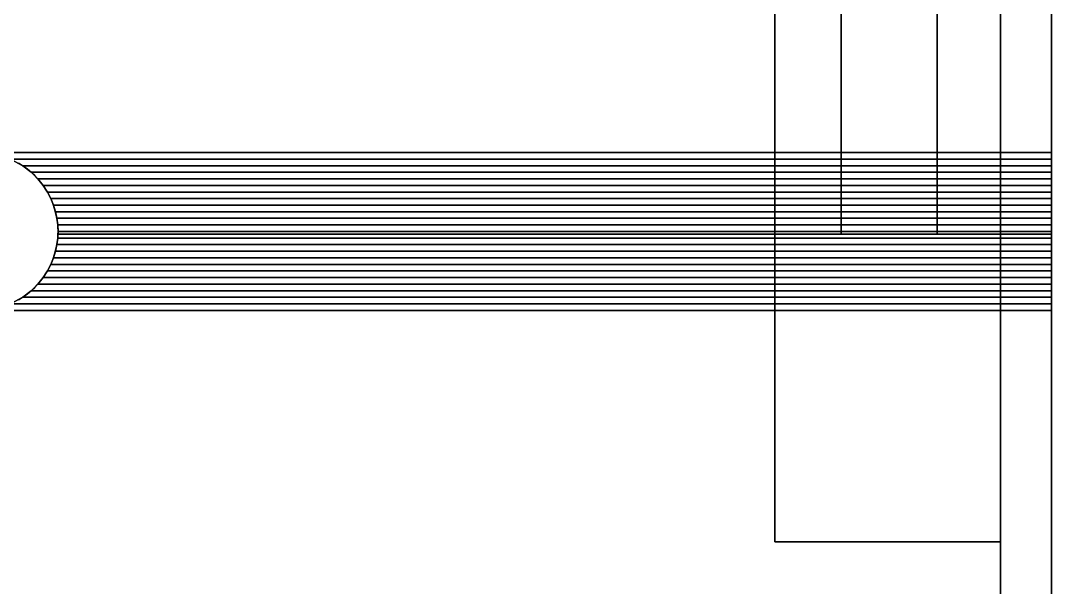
# Model space of a CAD drawing. Header units: millimetres. Extents: x -58 to 1343, y -180 to 532.
# Drawn here: x 1127.4 to 1310, y 11.9 to 112.4 of the extents above; entities that cross this region are included whole.
import ezdxf

# ---------------------------------------------------------------- set-up
doc = ezdxf.new("R2010")
doc.units = ezdxf.units.MM
for name, color, linetype in [('EDGE', 7, 'CONTINUOUS'), ('FRONT_15', 1, 'CONTINUOUS'), ('LED_PROFILE', 5, 'CONTINUOUS'), ('POWER_REF', 7, 'CONTINUOUS'), ('SIDE_9', 2, 'CONTINUOUS')]:
    doc.layers.add(name, color=color, linetype=linetype)

msp = doc.modelspace()

# ---------------------------------------------------------------- linework, layer by layer
at = {"layer": 'EDGE'}
for p, q in [((1301, 460, 15), (1301, 0, 15)), ((1301, 460, 291), (1301, 0, 291)), ((1310, 0, 15), (1310, 460, 15)), ((1310, 0, 291), (1310, 460, 291)), ((1261, 320, 30), (1261, 20, 30)), ((1261, 320, 85), (1261, 20, 85)), ((1301, 20, 30), (1301, 320, 30)), ((1301, 20, 85), (1301, 320, 85)), ((1128.5227, 86.1069), (1127, 87.1244)), ((1128.5227, 86.1069, 15), (1127, 87.1244, 15)), ((1129.8995, 84.8995), (1128.5227, 86.1069)), ((1129.8995, 84.8995, 15), (1128.5227, 86.1069, 15)), ((1131.1069, 83.5227), (1129.8995, 84.8995)), ((1131.1069, 83.5227, 15), (1129.8995, 84.8995, 15)), ((1132.1244, 82), (1131.1069, 83.5227)), ((1132.1244, 82, 15), (1131.1069, 83.5227, 15)), ((1132.9343, 80.3576), (1132.1244, 82)), ((1132.9343, 80.3576, 15), (1132.1244, 82, 15)), ((1133.523, 78.6235), (1132.9343, 80.3576)), ((1133.523, 78.6235, 15), (1132.9343, 80.3576, 15)), ((1133.8802, 76.8274), (1133.523, 78.6235)), ((1133.8802, 76.8274, 15), (1133.523, 78.6235, 15)), ((1134, 75), (1133.8802, 76.8274)), ((1134, 75, 15), (1133.8802, 76.8274, 15)), ((1133.8802, 73.1726), (1134, 75)), ((1133.8802, 73.1726, 15), (1134, 75, 15)), ((1133.523, 71.3765), (1133.8802, 73.1726)), ((1133.523, 71.3765, 15), (1133.8802, 73.1726, 15)), ((1132.9343, 69.6424), (1133.523, 71.3765)), ((1132.9343, 69.6424, 15), (1133.523, 71.3765, 15)), ((1132.1244, 68), (1132.9343, 69.6424)), ((1132.1244, 68, 15), (1132.9343, 69.6424, 15)), ((1131.1069, 66.4773), (1132.1244, 68)), ((1131.1069, 66.4773, 15), (1132.1244, 68, 15)), ((1129.8995, 65.1005), (1131.1069, 66.4773)), ((1129.8995, 65.1005, 15), (1131.1069, 66.4773, 15)), ((1128.5227, 63.8931), (1129.8995, 65.1005)), ((1128.5227, 63.8931, 15), (1129.8995, 65.1005, 15)), ((1127, 62.8756), (1128.5227, 63.8931)), ((1127, 62.8756, 15), (1128.5227, 63.8931, 15)), ((1261, 20, 30), (1301, 20, 30)), ((1261, 20, 85), (1301, 20, 85)), ((1261, 20, 30), (1261, 20, 85)), ((1301, 20, 30), (1301, 20, 85))]:
    msp.add_line(p, q, dxfattribs=at)
for points in [[(850, 0), (1310, 0), (1310, 460), (850, 460)], [(850, 0), (1310, 0), (1310, 460), (850, 460)], [(1272.75, 74.5), (1289.75, 74.5), (1289.75, 374.5), (1272.75, 374.5)]]:
    msp.add_lwpolyline(points, close=True, dxfattribs=at)
at = {"layer": 'FRONT_15'}
for points in [[(850, 89, 7), (1310, 89, 7), (1310, 127, 7), (850, 127, 7)], [(850, 127), (1310, 127), (1310, 89), (850, 89)], [(887.25, 89, 15), (1272.75, 89, 15), (1272.75, 127, 15), (887.25, 127, 15)], [(887.25, 127, 7), (1272.75, 127, 7), (1272.75, 89, 7), (887.25, 89, 7)], [(1272.75, 89, 7), (1272.75, 127, 7), (1272.75, 127, 15), (1272.75, 89, 15)], [(1289.75, 89, 15), (1310, 89, 15), (1310, 127, 15), (1289.75, 127, 15)], [(1289.75, 127, 7), (1310, 127, 7), (1310, 89, 7), (1289.75, 89, 7)], [(1289.75, 127, 7), (1289.75, 89, 7), (1289.75, 89, 15), (1289.75, 127, 15)], [(1310, 89), (1310, 127), (1310, 127, 7), (1310, 89, 7)], [(1310, 89, 7), (1310, 127, 7), (1310, 127, 15), (1310, 89, 15)], [(850, 89), (1310, 89), (1310, 89, 7), (850, 89, 7)], [(887.25, 89, 7), (1272.75, 89, 7), (1272.75, 89, 15), (887.25, 89, 15)], [(1125.5951, 87.8333, 7), (1310, 87.8333, 7), (1310, 89, 7), (1120, 89, 7)], [(1120, 89), (1310, 89), (1310, 87.8333), (1125.5951, 87.8333)], [(1310, 89), (1120, 89), (1120, 89, 7), (1310, 89, 7)], [(1125.5951, 87.8333, 15), (1272.75, 87.8333, 15), (1272.75, 89, 15), (1120, 89, 15)], [(1120, 89, 7), (1272.75, 89, 7), (1272.75, 87.8333, 7), (1125.5951, 87.8333, 7)], [(1272.75, 89, 7), (1120, 89, 7), (1120, 89, 15), (1272.75, 89, 15)], [(1127.7388, 86.6667, 7), (1310, 86.6667, 7), (1310, 87.8333, 7), (1125.5951, 87.8333, 7)], [(1125.5951, 87.8333), (1310, 87.8333), (1310, 86.6667), (1127.7388, 86.6667)], [(1310, 87.8333), (1125.5951, 87.8333), (1125.5951, 87.8333, 7), (1310, 87.8333, 7)], [(1125.5951, 87.8333), (1127.7388, 86.6667), (1127.7388, 86.6667, 7), (1125.5951, 87.8333, 7)], [(1125.5951, 87.8333), (1310, 87.8333), (1310, 87.8333, 7), (1125.5951, 87.8333, 7)], [(1127.7388, 86.6667, 15), (1272.75, 86.6667, 15), (1272.75, 87.8333, 15), (1125.5951, 87.8333, 15)], [(1125.5951, 87.8333, 7), (1272.75, 87.8333, 7), (1272.75, 86.6667, 7), (1127.7388, 86.6667, 7)], [(1272.75, 87.8333, 7), (1125.5951, 87.8333, 7), (1125.5951, 87.8333, 15), (1272.75, 87.8333, 15)], [(1125.5951, 87.8333, 7), (1127.7388, 86.6667, 7), (1127.7388, 86.6667, 15), (1125.5951, 87.8333, 15)], [(1125.5951, 87.8333, 7), (1272.75, 87.8333, 7), (1272.75, 87.8333, 15), (1125.5951, 87.8333, 15)], [(1272.75, 87.8333, 7), (1272.75, 89, 7), (1272.75, 89, 15), (1272.75, 87.8333, 15)], [(1272.75, 86.6667, 7), (1272.75, 87.8333, 7), (1272.75, 87.8333, 15), (1272.75, 86.6667, 15)], [(1289.75, 87.8333, 15), (1310, 87.8333, 15), (1310, 89, 15), (1289.75, 89, 15)], [(1289.75, 89, 7), (1310, 89, 7), (1310, 87.8333, 7), (1289.75, 87.8333, 7)], [(1310, 89, 7), (1289.75, 89, 7), (1289.75, 89, 15), (1310, 89, 15)], [(1289.75, 89, 7), (1289.75, 87.8333, 7), (1289.75, 87.8333, 15), (1289.75, 89, 15)], [(1289.75, 89, 7), (1310, 89, 7), (1310, 89, 15), (1289.75, 89, 15)], [(1289.75, 86.6667, 15), (1310, 86.6667, 15), (1310, 87.8333, 15), (1289.75, 87.8333, 15)], [(1289.75, 87.8333, 7), (1310, 87.8333, 7), (1310, 86.6667, 7), (1289.75, 86.6667, 7)], [(1310, 87.8333, 7), (1289.75, 87.8333, 7), (1289.75, 87.8333, 15), (1310, 87.8333, 15)], [(1289.75, 87.8333, 7), (1289.75, 86.6667, 7), (1289.75, 86.6667, 15), (1289.75, 87.8333, 15)], [(1289.75, 87.8333, 7), (1310, 87.8333, 7), (1310, 87.8333, 15), (1289.75, 87.8333, 15)], [(1310, 87.8333), (1310, 89), (1310, 89, 7), (1310, 87.8333, 7)], [(1310, 87.8333, 7), (1310, 89, 7), (1310, 89, 15), (1310, 87.8333, 15)], [(1310, 86.6667), (1310, 87.8333), (1310, 87.8333, 7), (1310, 86.6667, 7)], [(1310, 86.6667, 7), (1310, 87.8333, 7), (1310, 87.8333, 15), (1310, 86.6667, 15)], [(1129.2601, 85.5, 7), (1310, 85.5, 7), (1310, 86.6667, 7), (1127.7388, 86.6667, 7)], [(1127.7388, 86.6667), (1310, 86.6667), (1310, 85.5), (1129.2601, 85.5)], [(1310, 86.6667), (1127.7388, 86.6667), (1127.7388, 86.6667, 7), (1310, 86.6667, 7)], [(1127.7388, 86.6667), (1129.2601, 85.5), (1129.2601, 85.5, 7), (1127.7388, 86.6667, 7)], [(1127.7388, 86.6667), (1310, 86.6667), (1310, 86.6667, 7), (1127.7388, 86.6667, 7)], [(1129.2601, 85.5, 15), (1272.75, 85.5, 15), (1272.75, 86.6667, 15), (1127.7388, 86.6667, 15)], [(1127.7388, 86.6667, 7), (1272.75, 86.6667, 7), (1272.75, 85.5, 7), (1129.2601, 85.5, 7)], [(1272.75, 86.6667, 7), (1127.7388, 86.6667, 7), (1127.7388, 86.6667, 15), (1272.75, 86.6667, 15)], [(1127.7388, 86.6667, 7), (1129.2601, 85.5, 7), (1129.2601, 85.5, 15), (1127.7388, 86.6667, 15)], [(1127.7388, 86.6667, 7), (1272.75, 86.6667, 7), (1272.75, 86.6667, 15), (1127.7388, 86.6667, 15)], [(1272.75, 85.5, 7), (1272.75, 86.6667, 7), (1272.75, 86.6667, 15), (1272.75, 85.5, 15)], [(1289.75, 85.5, 15), (1310, 85.5, 15), (1310, 86.6667, 15), (1289.75, 86.6667, 15)], [(1289.75, 86.6667, 7), (1310, 86.6667, 7), (1310, 85.5, 7), (1289.75, 85.5, 7)], [(1310, 86.6667, 7), (1289.75, 86.6667, 7), (1289.75, 86.6667, 15), (1310, 86.6667, 15)], [(1289.75, 86.6667, 7), (1289.75, 85.5, 7), (1289.75, 85.5, 15), (1289.75, 86.6667, 15)], [(1289.75, 86.6667, 7), (1310, 86.6667, 7), (1310, 86.6667, 15), (1289.75, 86.6667, 15)], [(1310, 85.5), (1310, 86.6667), (1310, 86.6667, 7), (1310, 85.5, 7)], [(1310, 85.5, 7), (1310, 86.6667, 7), (1310, 86.6667, 15), (1310, 85.5, 15)], [(1130.435, 84.3333, 7), (1310, 84.3333, 7), (1310, 85.5, 7), (1129.2601, 85.5, 7)], [(1129.2601, 85.5), (1310, 85.5), (1310, 84.3333), (1130.435, 84.3333)], [(1310, 85.5), (1129.2601, 85.5), (1129.2601, 85.5, 7), (1310, 85.5, 7)], [(1129.2601, 85.5), (1130.435, 84.3333), (1130.435, 84.3333, 7), (1129.2601, 85.5, 7)], [(1129.2601, 85.5), (1310, 85.5), (1310, 85.5, 7), (1129.2601, 85.5, 7)], [(1130.435, 84.3333, 15), (1272.75, 84.3333, 15), (1272.75, 85.5, 15), (1129.2601, 85.5, 15)], [(1129.2601, 85.5, 7), (1272.75, 85.5, 7), (1272.75, 84.3333, 7), (1130.435, 84.3333, 7)], [(1272.75, 85.5, 7), (1129.2601, 85.5, 7), (1129.2601, 85.5, 15), (1272.75, 85.5, 15)], [(1129.2601, 85.5, 7), (1130.435, 84.3333, 7), (1130.435, 84.3333, 15), (1129.2601, 85.5, 15)], [(1129.2601, 85.5, 7), (1272.75, 85.5, 7), (1272.75, 85.5, 15), (1129.2601, 85.5, 15)], [(1131.3713, 83.1667, 7), (1310, 83.1667, 7), (1310, 84.3333, 7), (1130.435, 84.3333, 7)], [(1130.435, 84.3333), (1310, 84.3333), (1310, 83.1667), (1131.3713, 83.1667)], [(1310, 84.3333), (1130.435, 84.3333), (1130.435, 84.3333, 7), (1310, 84.3333, 7)], [(1130.435, 84.3333), (1131.3713, 83.1667), (1131.3713, 83.1667, 7), (1130.435, 84.3333, 7)], [(1130.435, 84.3333), (1310, 84.3333), (1310, 84.3333, 7), (1130.435, 84.3333, 7)], [(1131.3713, 83.1667, 15), (1272.75, 83.1667, 15), (1272.75, 84.3333, 15), (1130.435, 84.3333, 15)], [(1130.435, 84.3333, 7), (1272.75, 84.3333, 7), (1272.75, 83.1667, 7), (1131.3713, 83.1667, 7)], [(1272.75, 84.3333, 7), (1130.435, 84.3333, 7), (1130.435, 84.3333, 15), (1272.75, 84.3333, 15)], [(1130.435, 84.3333, 7), (1131.3713, 83.1667, 7), (1131.3713, 83.1667, 15), (1130.435, 84.3333, 15)], [(1130.435, 84.3333, 7), (1272.75, 84.3333, 7), (1272.75, 84.3333, 15), (1130.435, 84.3333, 15)], [(1272.75, 84.3333, 7), (1272.75, 85.5, 7), (1272.75, 85.5, 15), (1272.75, 84.3333, 15)], [(1272.75, 83.1667, 7), (1272.75, 84.3333, 7), (1272.75, 84.3333, 15), (1272.75, 83.1667, 15)], [(1289.75, 84.3333, 15), (1310, 84.3333, 15), (1310, 85.5, 15), (1289.75, 85.5, 15)], [(1289.75, 85.5, 7), (1310, 85.5, 7), (1310, 84.3333, 7), (1289.75, 84.3333, 7)], [(1310, 85.5, 7), (1289.75, 85.5, 7), (1289.75, 85.5, 15), (1310, 85.5, 15)], [(1289.75, 85.5, 7), (1289.75, 84.3333, 7), (1289.75, 84.3333, 15), (1289.75, 85.5, 15)], [(1289.75, 85.5, 7), (1310, 85.5, 7), (1310, 85.5, 15), (1289.75, 85.5, 15)], [(1289.75, 83.1667, 15), (1310, 83.1667, 15), (1310, 84.3333, 15), (1289.75, 84.3333, 15)], [(1289.75, 84.3333, 7), (1310, 84.3333, 7), (1310, 83.1667, 7), (1289.75, 83.1667, 7)], [(1310, 84.3333, 7), (1289.75, 84.3333, 7), (1289.75, 84.3333, 15), (1310, 84.3333, 15)], [(1289.75, 84.3333, 7), (1289.75, 83.1667, 7), (1289.75, 83.1667, 15), (1289.75, 84.3333, 15)], [(1289.75, 84.3333, 7), (1310, 84.3333, 7), (1310, 84.3333, 15), (1289.75, 84.3333, 15)], [(1310, 84.3333), (1310, 85.5), (1310, 85.5, 7), (1310, 84.3333, 7)], [(1310, 84.3333, 7), (1310, 85.5, 7), (1310, 85.5, 15), (1310, 84.3333, 15)], [(1310, 83.1667), (1310, 84.3333), (1310, 84.3333, 7), (1310, 83.1667, 7)], [(1310, 83.1667, 7), (1310, 84.3333, 7), (1310, 84.3333, 15), (1310, 83.1667, 15)], [(1132.1244, 82, 7), (1310, 82, 7), (1310, 83.1667, 7), (1131.3713, 83.1667, 7)], [(1131.3713, 83.1667), (1310, 83.1667), (1310, 82), (1132.1244, 82)], [(1310, 83.1667), (1131.3713, 83.1667), (1131.3713, 83.1667, 7), (1310, 83.1667, 7)], [(1131.3713, 83.1667), (1132.1244, 82), (1132.1244, 82, 7), (1131.3713, 83.1667, 7)], [(1131.3713, 83.1667), (1310, 83.1667), (1310, 83.1667, 7), (1131.3713, 83.1667, 7)], [(1132.1244, 82, 15), (1272.75, 82, 15), (1272.75, 83.1667, 15), (1131.3713, 83.1667, 15)], [(1131.3713, 83.1667, 7), (1272.75, 83.1667, 7), (1272.75, 82, 7), (1132.1244, 82, 7)], [(1272.75, 83.1667, 7), (1131.3713, 83.1667, 7), (1131.3713, 83.1667, 15), (1272.75, 83.1667, 15)], [(1131.3713, 83.1667, 7), (1132.1244, 82, 7), (1132.1244, 82, 15), (1131.3713, 83.1667, 15)], [(1131.3713, 83.1667, 7), (1272.75, 83.1667, 7), (1272.75, 83.1667, 15), (1131.3713, 83.1667, 15)], [(1272.75, 82, 7), (1272.75, 83.1667, 7), (1272.75, 83.1667, 15), (1272.75, 82, 15)], [(1289.75, 82, 15), (1310, 82, 15), (1310, 83.1667, 15), (1289.75, 83.1667, 15)], [(1289.75, 83.1667, 7), (1310, 83.1667, 7), (1310, 82, 7), (1289.75, 82, 7)], [(1310, 83.1667, 7), (1289.75, 83.1667, 7), (1289.75, 83.1667, 15), (1310, 83.1667, 15)], [(1289.75, 83.1667, 7), (1289.75, 82, 7), (1289.75, 82, 15), (1289.75, 83.1667, 15)], [(1289.75, 83.1667, 7), (1310, 83.1667, 7), (1310, 83.1667, 15), (1289.75, 83.1667, 15)], [(1310, 82), (1310, 83.1667), (1310, 83.1667, 7), (1310, 82, 7)], [(1310, 82, 7), (1310, 83.1667, 7), (1310, 83.1667, 15), (1310, 82, 15)], [(1132.7268, 80.8333, 7), (1310, 80.8333, 7), (1310, 82, 7), (1132.1244, 82, 7)], [(1132.1244, 82), (1310, 82), (1310, 80.8333), (1132.7268, 80.8333)], [(1310, 82), (1132.1244, 82), (1132.1244, 82, 7), (1310, 82, 7)], [(1132.1244, 82), (1132.7268, 80.8333), (1132.7268, 80.8333, 7), (1132.1244, 82, 7)], [(1132.1244, 82), (1310, 82), (1310, 82, 7), (1132.1244, 82, 7)], [(1132.7268, 80.8333, 15), (1272.75, 80.8333, 15), (1272.75, 82, 15), (1132.1244, 82, 15)], [(1132.1244, 82, 7), (1272.75, 82, 7), (1272.75, 80.8333, 7), (1132.7268, 80.8333, 7)], [(1272.75, 82, 7), (1132.1244, 82, 7), (1132.1244, 82, 15), (1272.75, 82, 15)], [(1132.1244, 82, 7), (1132.7268, 80.8333, 7), (1132.7268, 80.8333, 15), (1132.1244, 82, 15)], [(1132.1244, 82, 7), (1272.75, 82, 7), (1272.75, 82, 15), (1132.1244, 82, 15)], [(1133.1993, 79.6667, 7), (1310, 79.6667, 7), (1310, 80.8333, 7), (1132.7268, 80.8333, 7)], [(1132.7268, 80.8333), (1310, 80.8333), (1310, 79.6667), (1133.1993, 79.6667)], [(1310, 80.8333), (1132.7268, 80.8333), (1132.7268, 80.8333, 7), (1310, 80.8333, 7)], [(1132.7268, 80.8333), (1133.1993, 79.6667), (1133.1993, 79.6667, 7), (1132.7268, 80.8333, 7)], [(1132.7268, 80.8333), (1310, 80.8333), (1310, 80.8333, 7), (1132.7268, 80.8333, 7)], [(1133.1993, 79.6667, 15), (1272.75, 79.6667, 15), (1272.75, 80.8333, 15), (1132.7268, 80.8333, 15)], [(1132.7268, 80.8333, 7), (1272.75, 80.8333, 7), (1272.75, 79.6667, 7), (1133.1993, 79.6667, 7)], [(1272.75, 80.8333, 7), (1132.7268, 80.8333, 7), (1132.7268, 80.8333, 15), (1272.75, 80.8333, 15)], [(1132.7268, 80.8333, 7), (1133.1993, 79.6667, 7), (1133.1993, 79.6667, 15), (1132.7268, 80.8333, 15)], [(1132.7268, 80.8333, 7), (1272.75, 80.8333, 7), (1272.75, 80.8333, 15), (1132.7268, 80.8333, 15)], [(1272.75, 80.8333, 7), (1272.75, 82, 7), (1272.75, 82, 15), (1272.75, 80.8333, 15)], [(1272.75, 79.6667, 7), (1272.75, 80.8333, 7), (1272.75, 80.8333, 15), (1272.75, 79.6667, 15)], [(1289.75, 80.8333, 15), (1310, 80.8333, 15), (1310, 82, 15), (1289.75, 82, 15)], [(1289.75, 82, 7), (1310, 82, 7), (1310, 80.8333, 7), (1289.75, 80.8333, 7)], [(1310, 82, 7), (1289.75, 82, 7), (1289.75, 82, 15), (1310, 82, 15)], [(1289.75, 82, 7), (1289.75, 80.8333, 7), (1289.75, 80.8333, 15), (1289.75, 82, 15)], [(1289.75, 82, 7), (1310, 82, 7), (1310, 82, 15), (1289.75, 82, 15)], [(1289.75, 79.6667, 15), (1310, 79.6667, 15), (1310, 80.8333, 15), (1289.75, 80.8333, 15)], [(1289.75, 80.8333, 7), (1310, 80.8333, 7), (1310, 79.6667, 7), (1289.75, 79.6667, 7)], [(1310, 80.8333, 7), (1289.75, 80.8333, 7), (1289.75, 80.8333, 15), (1310, 80.8333, 15)], [(1289.75, 80.8333, 7), (1289.75, 79.6667, 7), (1289.75, 79.6667, 15), (1289.75, 80.8333, 15)], [(1289.75, 80.8333, 7), (1310, 80.8333, 7), (1310, 80.8333, 15), (1289.75, 80.8333, 15)], [(1310, 80.8333), (1310, 82), (1310, 82, 7), (1310, 80.8333, 7)], [(1310, 80.8333, 7), (1310, 82, 7), (1310, 82, 15), (1310, 80.8333, 15)], [(1310, 79.6667), (1310, 80.8333), (1310, 80.8333, 7), (1310, 79.6667, 7)], [(1310, 79.6667, 7), (1310, 80.8333, 7), (1310, 80.8333, 15), (1310, 79.6667, 15)], [(1133.5554, 78.5, 7), (1310, 78.5, 7), (1310, 79.6667, 7), (1133.1993, 79.6667, 7)], [(1133.1993, 79.6667), (1310, 79.6667), (1310, 78.5), (1133.5554, 78.5)], [(1310, 79.6667), (1133.1993, 79.6667), (1133.1993, 79.6667, 7), (1310, 79.6667, 7)], [(1133.1993, 79.6667), (1133.5554, 78.5), (1133.5554, 78.5, 7), (1133.1993, 79.6667, 7)], [(1133.1993, 79.6667), (1310, 79.6667), (1310, 79.6667, 7), (1133.1993, 79.6667, 7)], [(1133.5554, 78.5, 15), (1272.75, 78.5, 15), (1272.75, 79.6667, 15), (1133.1993, 79.6667, 15)], [(1133.1993, 79.6667, 7), (1272.75, 79.6667, 7), (1272.75, 78.5, 7), (1133.5554, 78.5, 7)], [(1272.75, 79.6667, 7), (1133.1993, 79.6667, 7), (1133.1993, 79.6667, 15), (1272.75, 79.6667, 15)], [(1133.1993, 79.6667, 7), (1133.5554, 78.5, 7), (1133.5554, 78.5, 15), (1133.1993, 79.6667, 15)], [(1133.1993, 79.6667, 7), (1272.75, 79.6667, 7), (1272.75, 79.6667, 15), (1133.1993, 79.6667, 15)], [(1272.75, 78.5, 7), (1272.75, 79.6667, 7), (1272.75, 79.6667, 15), (1272.75, 78.5, 15)], [(1289.75, 78.5, 15), (1310, 78.5, 15), (1310, 79.6667, 15), (1289.75, 79.6667, 15)], [(1289.75, 79.6667, 7), (1310, 79.6667, 7), (1310, 78.5, 7), (1289.75, 78.5, 7)], [(1310, 79.6667, 7), (1289.75, 79.6667, 7), (1289.75, 79.6667, 15), (1310, 79.6667, 15)], [(1289.75, 79.6667, 7), (1289.75, 78.5, 7), (1289.75, 78.5, 15), (1289.75, 79.6667, 15)], [(1289.75, 79.6667, 7), (1310, 79.6667, 7), (1310, 79.6667, 15), (1289.75, 79.6667, 15)], [(1310, 78.5), (1310, 79.6667), (1310, 79.6667, 7), (1310, 78.5, 7)], [(1310, 78.5, 7), (1310, 79.6667, 7), (1310, 79.6667, 15), (1310, 78.5, 15)], [(1133.8042, 77.3333, 7), (1310, 77.3333, 7), (1310, 78.5, 7), (1133.5554, 78.5, 7)], [(1133.5554, 78.5), (1310, 78.5), (1310, 77.3333), (1133.8042, 77.3333)], [(1310, 78.5), (1133.5554, 78.5), (1133.5554, 78.5, 7), (1310, 78.5, 7)], [(1133.5554, 78.5), (1133.8042, 77.3333), (1133.8042, 77.3333, 7), (1133.5554, 78.5, 7)], [(1133.5554, 78.5), (1310, 78.5), (1310, 78.5, 7), (1133.5554, 78.5, 7)], [(1133.8042, 77.3333, 15), (1272.75, 77.3333, 15), (1272.75, 78.5, 15), (1133.5554, 78.5, 15)], [(1133.5554, 78.5, 7), (1272.75, 78.5, 7), (1272.75, 77.3333, 7), (1133.8042, 77.3333, 7)], [(1272.75, 78.5, 7), (1133.5554, 78.5, 7), (1133.5554, 78.5, 15), (1272.75, 78.5, 15)], [(1133.5554, 78.5, 7), (1133.8042, 77.3333, 7), (1133.8042, 77.3333, 15), (1133.5554, 78.5, 15)], [(1133.5554, 78.5, 7), (1272.75, 78.5, 7), (1272.75, 78.5, 15), (1133.5554, 78.5, 15)], [(1133.9513, 76.1667, 7), (1310, 76.1667, 7), (1310, 77.3333, 7), (1133.8042, 77.3333, 7)], [(1133.8042, 77.3333), (1310, 77.3333), (1310, 76.1667), (1133.9513, 76.1667)], [(1310, 77.3333), (1133.8042, 77.3333), (1133.8042, 77.3333, 7), (1310, 77.3333, 7)], [(1133.8042, 77.3333), (1133.9513, 76.1667), (1133.9513, 76.1667, 7), (1133.8042, 77.3333, 7)], [(1133.8042, 77.3333), (1310, 77.3333), (1310, 77.3333, 7), (1133.8042, 77.3333, 7)], [(1133.9513, 76.1667, 15), (1272.75, 76.1667, 15), (1272.75, 77.3333, 15), (1133.8042, 77.3333, 15)], [(1133.8042, 77.3333, 7), (1272.75, 77.3333, 7), (1272.75, 76.1667, 7), (1133.9513, 76.1667, 7)], [(1272.75, 77.3333, 7), (1133.8042, 77.3333, 7), (1133.8042, 77.3333, 15), (1272.75, 77.3333, 15)], [(1133.8042, 77.3333, 7), (1133.9513, 76.1667, 7), (1133.9513, 76.1667, 15), (1133.8042, 77.3333, 15)], [(1133.8042, 77.3333, 7), (1272.75, 77.3333, 7), (1272.75, 77.3333, 15), (1133.8042, 77.3333, 15)], [(1272.75, 77.3333, 7), (1272.75, 78.5, 7), (1272.75, 78.5, 15), (1272.75, 77.3333, 15)], [(1272.75, 76.1667, 7), (1272.75, 77.3333, 7), (1272.75, 77.3333, 15), (1272.75, 76.1667, 15)], [(1289.75, 77.3333, 15), (1310, 77.3333, 15), (1310, 78.5, 15), (1289.75, 78.5, 15)], [(1289.75, 78.5, 7), (1310, 78.5, 7), (1310, 77.3333, 7), (1289.75, 77.3333, 7)], [(1310, 78.5, 7), (1289.75, 78.5, 7), (1289.75, 78.5, 15), (1310, 78.5, 15)], [(1289.75, 78.5, 7), (1289.75, 77.3333, 7), (1289.75, 77.3333, 15), (1289.75, 78.5, 15)], [(1289.75, 78.5, 7), (1310, 78.5, 7), (1310, 78.5, 15), (1289.75, 78.5, 15)], [(1289.75, 76.1667, 15), (1310, 76.1667, 15), (1310, 77.3333, 15), (1289.75, 77.3333, 15)], [(1289.75, 77.3333, 7), (1310, 77.3333, 7), (1310, 76.1667, 7), (1289.75, 76.1667, 7)], [(1310, 77.3333, 7), (1289.75, 77.3333, 7), (1289.75, 77.3333, 15), (1310, 77.3333, 15)], [(1289.75, 77.3333, 7), (1289.75, 76.1667, 7), (1289.75, 76.1667, 15), (1289.75, 77.3333, 15)], [(1289.75, 77.3333, 7), (1310, 77.3333, 7), (1310, 77.3333, 15), (1289.75, 77.3333, 15)], [(1310, 77.3333), (1310, 78.5), (1310, 78.5, 7), (1310, 77.3333, 7)], [(1310, 77.3333, 7), (1310, 78.5, 7), (1310, 78.5, 15), (1310, 77.3333, 15)], [(1310, 76.1667), (1310, 77.3333), (1310, 77.3333, 7), (1310, 76.1667, 7)], [(1310, 76.1667, 7), (1310, 77.3333, 7), (1310, 77.3333, 15), (1310, 76.1667, 15)], [(1134, 75, 7), (1310, 75, 7), (1310, 76.1667, 7), (1133.9513, 76.1667, 7)], [(1133.9513, 76.1667), (1310, 76.1667), (1310, 75), (1134, 75)], [(1310, 76.1667), (1133.9513, 76.1667), (1133.9513, 76.1667, 7), (1310, 76.1667, 7)], [(1133.9513, 76.1667), (1134, 75), (1134, 75, 7), (1133.9513, 76.1667, 7)], [(1133.9513, 76.1667), (1310, 76.1667), (1310, 76.1667, 7), (1133.9513, 76.1667, 7)], [(1134, 75, 15), (1272.75, 75, 15), (1272.75, 76.1667, 15), (1133.9513, 76.1667, 15)], [(1133.9513, 76.1667, 7), (1272.75, 76.1667, 7), (1272.75, 75, 7), (1134, 75, 7)], [(1272.75, 76.1667, 7), (1133.9513, 76.1667, 7), (1133.9513, 76.1667, 15), (1272.75, 76.1667, 15)], [(1133.9513, 76.1667, 7), (1134, 75, 7), (1134, 75, 15), (1133.9513, 76.1667, 15)], [(1133.9513, 76.1667, 7), (1272.75, 76.1667, 7), (1272.75, 76.1667, 15), (1133.9513, 76.1667, 15)], [(1133.9513, 73.8333, 7), (1310, 73.8333, 7), (1310, 75, 7), (1134, 75, 7)], [(1134, 75), (1310, 75), (1310, 73.8333), (1133.9513, 73.8333)], [(1134, 75), (1133.9513, 73.8333), (1133.9513, 73.8333, 7), (1134, 75, 7)], [(1133.9911, 74.5, 15), (1272.75, 74.5, 15), (1272.75, 75, 15), (1134, 75, 15)], [(1134, 75, 7), (1272.75, 75, 7), (1272.75, 74.5, 7), (1133.9911, 74.5, 7)], [(1134, 75, 7), (1133.9911, 74.5, 7), (1133.9911, 74.5, 15), (1134, 75, 15)], [(1310, 75), (1134, 75), (1134, 75, 7), (1310, 75, 7)], [(1134, 75), (1310, 75), (1310, 75, 7), (1134, 75, 7)], [(1272.75, 75, 7), (1134, 75, 7), (1134, 75, 15), (1272.75, 75, 15)], [(1134, 75, 7), (1272.75, 75, 7), (1272.75, 75, 15), (1134, 75, 15)], [(1272.75, 75, 7), (1272.75, 76.1667, 7), (1272.75, 76.1667, 15), (1272.75, 75, 15)], [(1272.75, 74.5, 7), (1272.75, 75, 7), (1272.75, 75, 15), (1272.75, 74.5, 15)], [(1289.75, 75, 15), (1310, 75, 15), (1310, 76.1667, 15), (1289.75, 76.1667, 15)], [(1289.75, 76.1667, 7), (1310, 76.1667, 7), (1310, 75, 7), (1289.75, 75, 7)], [(1310, 76.1667, 7), (1289.75, 76.1667, 7), (1289.75, 76.1667, 15), (1310, 76.1667, 15)], [(1289.75, 76.1667, 7), (1289.75, 75, 7), (1289.75, 75, 15), (1289.75, 76.1667, 15)], [(1289.75, 76.1667, 7), (1310, 76.1667, 7), (1310, 76.1667, 15), (1289.75, 76.1667, 15)], [(1289.75, 74.5, 15), (1310, 74.5, 15), (1310, 75, 15), (1289.75, 75, 15)], [(1289.75, 75, 7), (1310, 75, 7), (1310, 74.5, 7), (1289.75, 74.5, 7)], [(1310, 75, 7), (1289.75, 75, 7), (1289.75, 75, 15), (1310, 75, 15)], [(1289.75, 75, 7), (1289.75, 74.5, 7), (1289.75, 74.5, 15), (1289.75, 75, 15)], [(1289.75, 75, 7), (1310, 75, 7), (1310, 75, 15), (1289.75, 75, 15)], [(1310, 75), (1310, 76.1667), (1310, 76.1667, 7), (1310, 75, 7)], [(1310, 75, 7), (1310, 76.1667, 7), (1310, 76.1667, 15), (1310, 75, 15)], [(1310, 73.8333), (1310, 75), (1310, 75, 7), (1310, 73.8333, 7)], [(1310, 74.5, 7), (1310, 75, 7), (1310, 75, 15), (1310, 74.5, 15)], [(1133.8042, 72.6667, 7), (1310, 72.6667, 7), (1310, 73.8333, 7), (1133.9513, 73.8333, 7)], [(1133.9513, 73.8333), (1310, 73.8333), (1310, 72.6667), (1133.8042, 72.6667)], [(1133.9513, 73.8333), (1133.8042, 72.6667), (1133.8042, 72.6667, 7), (1133.9513, 73.8333, 7)], [(1133.8042, 72.6667, 15), (1310, 72.6667, 15), (1310, 73.8333, 15), (1133.9513, 73.8333, 15)], [(1133.9513, 73.8333, 7), (1310, 73.8333, 7), (1310, 72.6667, 7), (1133.8042, 72.6667, 7)], [(1133.9513, 73.8333, 7), (1133.8042, 72.6667, 7), (1133.8042, 72.6667, 15), (1133.9513, 73.8333, 15)], [(1133.9513, 73.8333, 15), (1310, 73.8333, 15), (1310, 74.5, 15), (1133.9911, 74.5, 15)], [(1133.9911, 74.5, 7), (1310, 74.5, 7), (1310, 73.8333, 7), (1133.9513, 73.8333, 7)], [(1133.9911, 74.5, 7), (1133.9513, 73.8333, 7), (1133.9513, 73.8333, 15), (1133.9911, 74.5, 15)], [(1310, 73.8333), (1133.9513, 73.8333), (1133.9513, 73.8333, 7), (1310, 73.8333, 7)], [(1133.9513, 73.8333), (1310, 73.8333), (1310, 73.8333, 7), (1133.9513, 73.8333, 7)], [(1310, 73.8333, 7), (1133.9513, 73.8333, 7), (1133.9513, 73.8333, 15), (1310, 73.8333, 15)], [(1133.9513, 73.8333, 7), (1310, 73.8333, 7), (1310, 73.8333, 15), (1133.9513, 73.8333, 15)], [(1310, 74.5, 7), (1133.9911, 74.5, 7), (1133.9911, 74.5, 15), (1310, 74.5, 15)], [(1133.9911, 74.5, 7), (1272.75, 74.5, 7), (1272.75, 74.5, 15), (1133.9911, 74.5, 15)], [(1289.75, 74.5, 7), (1310, 74.5, 7), (1310, 74.5, 15), (1289.75, 74.5, 15)], [(1310, 73.8333, 7), (1310, 74.5, 7), (1310, 74.5, 15), (1310, 73.8333, 15)], [(1310, 72.6667), (1310, 73.8333), (1310, 73.8333, 7), (1310, 72.6667, 7)], [(1310, 72.6667, 7), (1310, 73.8333, 7), (1310, 73.8333, 15), (1310, 72.6667, 15)], [(1133.1993, 70.3333, 7), (1310, 70.3333, 7), (1310, 71.5, 7), (1133.5554, 71.5, 7)], [(1133.5554, 71.5), (1310, 71.5), (1310, 70.3333), (1133.1993, 70.3333)], [(1133.5554, 71.5), (1133.1993, 70.3333), (1133.1993, 70.3333, 7), (1133.5554, 71.5, 7)], [(1133.1993, 70.3333, 15), (1310, 70.3333, 15), (1310, 71.5, 15), (1133.5554, 71.5, 15)], [(1133.5554, 71.5, 7), (1310, 71.5, 7), (1310, 70.3333, 7), (1133.1993, 70.3333, 7)], [(1133.5554, 71.5, 7), (1133.1993, 70.3333, 7), (1133.1993, 70.3333, 15), (1133.5554, 71.5, 15)], [(1133.5554, 71.5, 7), (1310, 71.5, 7), (1310, 72.6667, 7), (1133.8042, 72.6667, 7)], [(1133.8042, 72.6667), (1310, 72.6667), (1310, 71.5), (1133.5554, 71.5)], [(1133.8042, 72.6667), (1133.5554, 71.5), (1133.5554, 71.5, 7), (1133.8042, 72.6667, 7)], [(1133.5554, 71.5, 15), (1310, 71.5, 15), (1310, 72.6667, 15), (1133.8042, 72.6667, 15)], [(1133.8042, 72.6667, 7), (1310, 72.6667, 7), (1310, 71.5, 7), (1133.5554, 71.5, 7)], [(1133.8042, 72.6667, 7), (1133.5554, 71.5, 7), (1133.5554, 71.5, 15), (1133.8042, 72.6667, 15)], [(1310, 71.5), (1133.5554, 71.5), (1133.5554, 71.5, 7), (1310, 71.5, 7)], [(1133.5554, 71.5), (1310, 71.5), (1310, 71.5, 7), (1133.5554, 71.5, 7)], [(1310, 71.5, 7), (1133.5554, 71.5, 7), (1133.5554, 71.5, 15), (1310, 71.5, 15)], [(1133.5554, 71.5, 7), (1310, 71.5, 7), (1310, 71.5, 15), (1133.5554, 71.5, 15)], [(1310, 72.6667), (1133.8042, 72.6667), (1133.8042, 72.6667, 7), (1310, 72.6667, 7)], [(1133.8042, 72.6667), (1310, 72.6667), (1310, 72.6667, 7), (1133.8042, 72.6667, 7)], [(1310, 72.6667, 7), (1133.8042, 72.6667, 7), (1133.8042, 72.6667, 15), (1310, 72.6667, 15)], [(1133.8042, 72.6667, 7), (1310, 72.6667, 7), (1310, 72.6667, 15), (1133.8042, 72.6667, 15)], [(1310, 71.5), (1310, 72.6667), (1310, 72.6667, 7), (1310, 71.5, 7)], [(1310, 71.5, 7), (1310, 72.6667, 7), (1310, 72.6667, 15), (1310, 71.5, 15)], [(1310, 70.3333), (1310, 71.5), (1310, 71.5, 7), (1310, 70.3333, 7)], [(1310, 70.3333, 7), (1310, 71.5, 7), (1310, 71.5, 15), (1310, 70.3333, 15)], [(1132.7268, 69.1667, 7), (1310, 69.1667, 7), (1310, 70.3333, 7), (1133.1993, 70.3333, 7)], [(1133.1993, 70.3333), (1310, 70.3333), (1310, 69.1667), (1132.7268, 69.1667)], [(1133.1993, 70.3333), (1132.7268, 69.1667), (1132.7268, 69.1667, 7), (1133.1993, 70.3333, 7)], [(1132.7268, 69.1667, 15), (1310, 69.1667, 15), (1310, 70.3333, 15), (1133.1993, 70.3333, 15)], [(1133.1993, 70.3333, 7), (1310, 70.3333, 7), (1310, 69.1667, 7), (1132.7268, 69.1667, 7)], [(1133.1993, 70.3333, 7), (1132.7268, 69.1667, 7), (1132.7268, 69.1667, 15), (1133.1993, 70.3333, 15)], [(1310, 70.3333), (1133.1993, 70.3333), (1133.1993, 70.3333, 7), (1310, 70.3333, 7)], [(1133.1993, 70.3333), (1310, 70.3333), (1310, 70.3333, 7), (1133.1993, 70.3333, 7)], [(1310, 70.3333, 7), (1133.1993, 70.3333, 7), (1133.1993, 70.3333, 15), (1310, 70.3333, 15)], [(1133.1993, 70.3333, 7), (1310, 70.3333, 7), (1310, 70.3333, 15), (1133.1993, 70.3333, 15)], [(1310, 69.1667), (1310, 70.3333), (1310, 70.3333, 7), (1310, 69.1667, 7)], [(1310, 69.1667, 7), (1310, 70.3333, 7), (1310, 70.3333, 15), (1310, 69.1667, 15)], [(1131.3713, 66.8333, 7), (1310, 66.8333, 7), (1310, 68, 7), (1132.1244, 68, 7)], [(1132.1244, 68), (1310, 68), (1310, 66.8333), (1131.3713, 66.8333)], [(1132.1244, 68), (1131.3713, 66.8333), (1131.3713, 66.8333, 7), (1132.1244, 68, 7)], [(1131.3713, 66.8333, 15), (1310, 66.8333, 15), (1310, 68, 15), (1132.1244, 68, 15)], [(1132.1244, 68, 7), (1310, 68, 7), (1310, 66.8333, 7), (1131.3713, 66.8333, 7)], [(1132.1244, 68, 7), (1131.3713, 66.8333, 7), (1131.3713, 66.8333, 15), (1132.1244, 68, 15)], [(1132.1244, 68, 7), (1310, 68, 7), (1310, 69.1667, 7), (1132.7268, 69.1667, 7)], [(1132.7268, 69.1667), (1310, 69.1667), (1310, 68), (1132.1244, 68)], [(1132.7268, 69.1667), (1132.1244, 68), (1132.1244, 68, 7), (1132.7268, 69.1667, 7)], [(1132.1244, 68, 15), (1310, 68, 15), (1310, 69.1667, 15), (1132.7268, 69.1667, 15)], [(1132.7268, 69.1667, 7), (1310, 69.1667, 7), (1310, 68, 7), (1132.1244, 68, 7)], [(1132.7268, 69.1667, 7), (1132.1244, 68, 7), (1132.1244, 68, 15), (1132.7268, 69.1667, 15)], [(1310, 68), (1132.1244, 68), (1132.1244, 68, 7), (1310, 68, 7)], [(1132.1244, 68), (1310, 68), (1310, 68, 7), (1132.1244, 68, 7)], [(1310, 68, 7), (1132.1244, 68, 7), (1132.1244, 68, 15), (1310, 68, 15)], [(1132.1244, 68, 7), (1310, 68, 7), (1310, 68, 15), (1132.1244, 68, 15)], [(1310, 69.1667), (1132.7268, 69.1667), (1132.7268, 69.1667, 7), (1310, 69.1667, 7)], [(1132.7268, 69.1667), (1310, 69.1667), (1310, 69.1667, 7), (1132.7268, 69.1667, 7)], [(1310, 69.1667, 7), (1132.7268, 69.1667, 7), (1132.7268, 69.1667, 15), (1310, 69.1667, 15)], [(1132.7268, 69.1667, 7), (1310, 69.1667, 7), (1310, 69.1667, 15), (1132.7268, 69.1667, 15)], [(1310, 68), (1310, 69.1667), (1310, 69.1667, 7), (1310, 68, 7)], [(1310, 68, 7), (1310, 69.1667, 7), (1310, 69.1667, 15), (1310, 68, 15)], [(1310, 66.8333), (1310, 68), (1310, 68, 7), (1310, 66.8333, 7)], [(1310, 66.8333, 7), (1310, 68, 7), (1310, 68, 15), (1310, 66.8333, 15)], [(1130.435, 65.6667, 7), (1310, 65.6667, 7), (1310, 66.8333, 7), (1131.3713, 66.8333, 7)], [(1131.3713, 66.8333), (1310, 66.8333), (1310, 65.6667), (1130.435, 65.6667)], [(1131.3713, 66.8333), (1130.435, 65.6667), (1130.435, 65.6667, 7), (1131.3713, 66.8333, 7)], [(1130.435, 65.6667, 15), (1310, 65.6667, 15), (1310, 66.8333, 15), (1131.3713, 66.8333, 15)], [(1131.3713, 66.8333, 7), (1310, 66.8333, 7), (1310, 65.6667, 7), (1130.435, 65.6667, 7)], [(1131.3713, 66.8333, 7), (1130.435, 65.6667, 7), (1130.435, 65.6667, 15), (1131.3713, 66.8333, 15)], [(1310, 66.8333), (1131.3713, 66.8333), (1131.3713, 66.8333, 7), (1310, 66.8333, 7)], [(1131.3713, 66.8333), (1310, 66.8333), (1310, 66.8333, 7), (1131.3713, 66.8333, 7)], [(1310, 66.8333, 7), (1131.3713, 66.8333, 7), (1131.3713, 66.8333, 15), (1310, 66.8333, 15)], [(1131.3713, 66.8333, 7), (1310, 66.8333, 7), (1310, 66.8333, 15), (1131.3713, 66.8333, 15)], [(1310, 65.6667), (1310, 66.8333), (1310, 66.8333, 7), (1310, 65.6667, 7)], [(1310, 65.6667, 7), (1310, 66.8333, 7), (1310, 66.8333, 15), (1310, 65.6667, 15)], [(1127.7388, 63.3333, 7), (1310, 63.3333, 7), (1310, 64.5, 7), (1129.2601, 64.5, 7)], [(1129.2601, 64.5), (1310, 64.5), (1310, 63.3333), (1127.7388, 63.3333)], [(1129.2601, 64.5), (1127.7388, 63.3333), (1127.7388, 63.3333, 7), (1129.2601, 64.5, 7)], [(1127.7388, 63.3333, 15), (1310, 63.3333, 15), (1310, 64.5, 15), (1129.2601, 64.5, 15)], [(1129.2601, 64.5, 7), (1310, 64.5, 7), (1310, 63.3333, 7), (1127.7388, 63.3333, 7)], [(1129.2601, 64.5, 7), (1127.7388, 63.3333, 7), (1127.7388, 63.3333, 15), (1129.2601, 64.5, 15)], [(1129.2601, 64.5, 7), (1310, 64.5, 7), (1310, 65.6667, 7), (1130.435, 65.6667, 7)], [(1130.435, 65.6667), (1310, 65.6667), (1310, 64.5), (1129.2601, 64.5)], [(1130.435, 65.6667), (1129.2601, 64.5), (1129.2601, 64.5, 7), (1130.435, 65.6667, 7)], [(1129.2601, 64.5, 15), (1310, 64.5, 15), (1310, 65.6667, 15), (1130.435, 65.6667, 15)], [(1130.435, 65.6667, 7), (1310, 65.6667, 7), (1310, 64.5, 7), (1129.2601, 64.5, 7)], [(1130.435, 65.6667, 7), (1129.2601, 64.5, 7), (1129.2601, 64.5, 15), (1130.435, 65.6667, 15)], [(1310, 64.5), (1129.2601, 64.5), (1129.2601, 64.5, 7), (1310, 64.5, 7)], [(1129.2601, 64.5), (1310, 64.5), (1310, 64.5, 7), (1129.2601, 64.5, 7)], [(1310, 64.5, 7), (1129.2601, 64.5, 7), (1129.2601, 64.5, 15), (1310, 64.5, 15)], [(1129.2601, 64.5, 7), (1310, 64.5, 7), (1310, 64.5, 15), (1129.2601, 64.5, 15)], [(1310, 65.6667), (1130.435, 65.6667), (1130.435, 65.6667, 7), (1310, 65.6667, 7)], [(1130.435, 65.6667), (1310, 65.6667), (1310, 65.6667, 7), (1130.435, 65.6667, 7)], [(1310, 65.6667, 7), (1130.435, 65.6667, 7), (1130.435, 65.6667, 15), (1310, 65.6667, 15)], [(1130.435, 65.6667, 7), (1310, 65.6667, 7), (1310, 65.6667, 15), (1130.435, 65.6667, 15)], [(1310, 64.5), (1310, 65.6667), (1310, 65.6667, 7), (1310, 64.5, 7)], [(1310, 64.5, 7), (1310, 65.6667, 7), (1310, 65.6667, 15), (1310, 64.5, 15)], [(1310, 63.3333), (1310, 64.5), (1310, 64.5, 7), (1310, 63.3333, 7)], [(1310, 63.3333, 7), (1310, 64.5, 7), (1310, 64.5, 15), (1310, 63.3333, 15)], [(1120, 61, 7), (1310, 61, 7), (1310, 62.1667, 7), (1125.5951, 62.1667, 7)], [(1125.5951, 62.1667), (1310, 62.1667), (1310, 61), (1120, 61)], [(1120, 61, 15), (1310, 61, 15), (1310, 62.1667, 15), (1125.5951, 62.1667, 15)], [(1125.5951, 62.1667, 7), (1310, 62.1667, 7), (1310, 61, 7), (1120, 61, 7)], [(1125.5951, 62.1667, 7), (1310, 62.1667, 7), (1310, 63.3333, 7), (1127.7388, 63.3333, 7)], [(1127.7388, 63.3333), (1310, 63.3333), (1310, 62.1667), (1125.5951, 62.1667)], [(1127.7388, 63.3333), (1125.5951, 62.1667), (1125.5951, 62.1667, 7), (1127.7388, 63.3333, 7)], [(1125.5951, 62.1667, 15), (1310, 62.1667, 15), (1310, 63.3333, 15), (1127.7388, 63.3333, 15)], [(1127.7388, 63.3333, 7), (1310, 63.3333, 7), (1310, 62.1667, 7), (1125.5951, 62.1667, 7)], [(1127.7388, 63.3333, 7), (1125.5951, 62.1667, 7), (1125.5951, 62.1667, 15), (1127.7388, 63.3333, 15)], [(1310, 62.1667), (1125.5951, 62.1667), (1125.5951, 62.1667, 7), (1310, 62.1667, 7)], [(1125.5951, 62.1667), (1310, 62.1667), (1310, 62.1667, 7), (1125.5951, 62.1667, 7)], [(1310, 62.1667, 7), (1125.5951, 62.1667, 7), (1125.5951, 62.1667, 15), (1310, 62.1667, 15)], [(1125.5951, 62.1667, 7), (1310, 62.1667, 7), (1310, 62.1667, 15), (1125.5951, 62.1667, 15)], [(1310, 63.3333), (1127.7388, 63.3333), (1127.7388, 63.3333, 7), (1310, 63.3333, 7)], [(1127.7388, 63.3333), (1310, 63.3333), (1310, 63.3333, 7), (1127.7388, 63.3333, 7)], [(1310, 63.3333, 7), (1127.7388, 63.3333, 7), (1127.7388, 63.3333, 15), (1310, 63.3333, 15)], [(1127.7388, 63.3333, 7), (1310, 63.3333, 7), (1310, 63.3333, 15), (1127.7388, 63.3333, 15)], [(1310, 62.1667), (1310, 63.3333), (1310, 63.3333, 7), (1310, 62.1667, 7)], [(1310, 62.1667, 7), (1310, 63.3333, 7), (1310, 63.3333, 15), (1310, 62.1667, 15)], [(1310, 61), (1310, 62.1667), (1310, 62.1667, 7), (1310, 61, 7)], [(1310, 61, 7), (1310, 62.1667, 7), (1310, 62.1667, 15), (1310, 61, 15)], [(850, 0, 7), (1310, 0, 7), (1310, 61, 7), (850, 61, 7)], [(850, 61), (1310, 61), (1310, 0), (850, 0)], [(1310, 61), (850, 61), (850, 61, 7), (1310, 61, 7)], [(850, 0, 15), (1310, 0, 15), (1310, 61, 15), (850, 61, 15)], [(850, 61, 7), (1310, 61, 7), (1310, 0, 7), (850, 0, 7)], [(1310, 61, 7), (850, 61, 7), (850, 61, 15), (1310, 61, 15)], [(1120, 61), (1310, 61), (1310, 61, 7), (1120, 61, 7)], [(1120, 61, 7), (1310, 61, 7), (1310, 61, 15), (1120, 61, 15)], [(1310, 0), (1310, 61), (1310, 61, 7), (1310, 0, 7)], [(1310, 0, 7), (1310, 61, 7), (1310, 61, 15), (1310, 0, 15)]]:
    msp.add_3dface(points, dxfattribs=at)
at = {"layer": 'LED_PROFILE'}
msp.add_lwpolyline([(1272.75, 74.5), (1289.75, 74.5), (1289.75, 374.5), (1272.75, 374.5)], close=True, dxfattribs=at)
at = {"layer": 'POWER_REF'}
for points in [[(1261, 20, 85), (1301, 20, 85), (1301, 320, 85), (1261, 320, 85)], [(1261, 320, 30), (1301, 320, 30), (1301, 20, 30), (1261, 20, 30)], [(1261, 320, 30), (1261, 20, 30), (1261, 20, 85), (1261, 320, 85)], [(1301, 20, 30), (1301, 320, 30), (1301, 320, 85), (1301, 20, 85)], [(1261, 20, 30), (1301, 20, 30), (1301, 20, 85), (1261, 20, 85)]]:
    msp.add_3dface(points, dxfattribs=at)
at = {"layer": 'SIDE_9'}
for points in [[(1301, 0, 291), (1310, 0, 291), (1310, 460, 291), (1301, 460, 291)], [(1301, 460, 15), (1310, 460, 15), (1310, 0, 15), (1301, 0, 15)], [(1301, 460, 15), (1301, 0, 15), (1301, 0, 291), (1301, 460, 291)], [(1310, 0, 15), (1310, 460, 15), (1310, 460, 291), (1310, 0, 291)]]:
    msp.add_3dface(points, dxfattribs=at)

doc.saveas('drawing.dxf')
